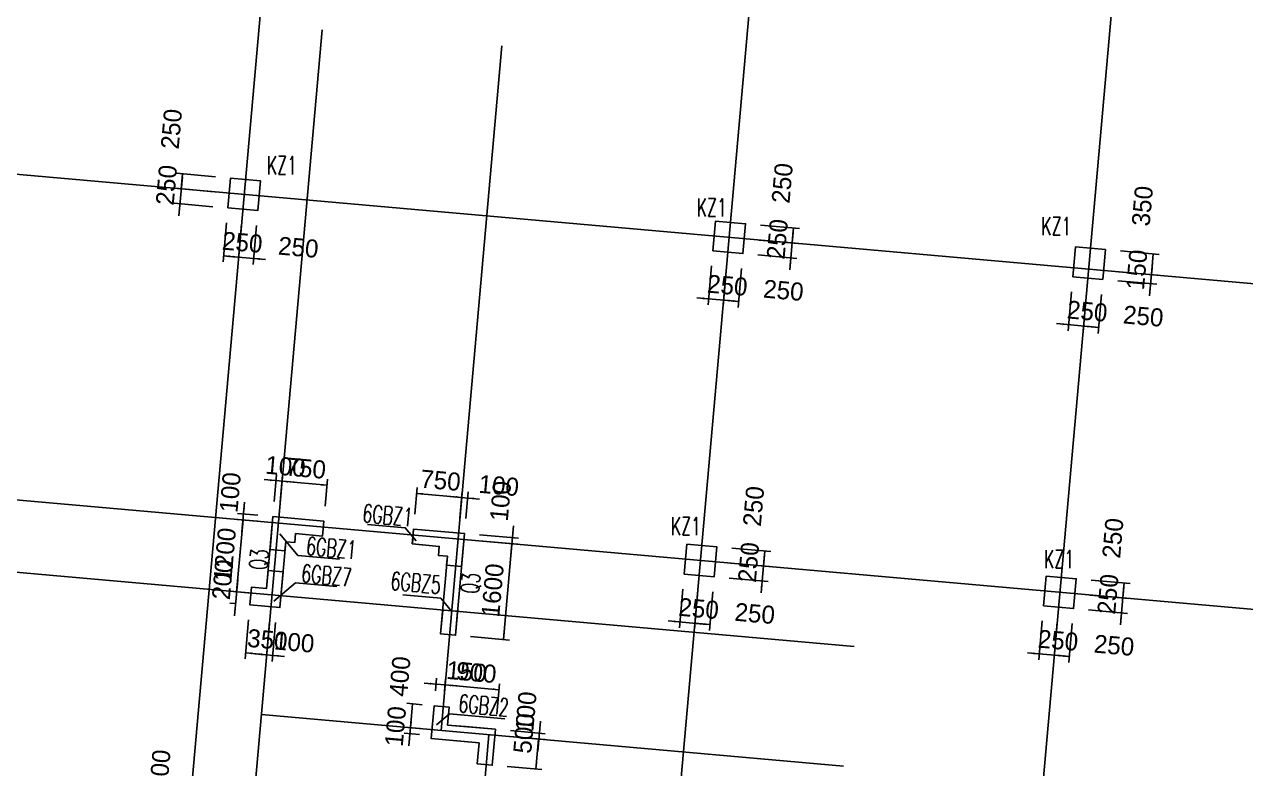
# Model space of a CAD drawing. Extents: x 387171 to 699106, y 11966 to 245688.
# Drawn here: x 638718 to 659030, y 64785 to 77173 of the extents above; entities that cross this region are included whole.
import ezdxf

# ---------------------------------------------------------------- set-up
doc = ezdxf.new("R2010")
doc.units = 0
doc.header["$LTSCALE"] = 100
doc.header["$MEASUREMENT"] = 0
for name, color, linetype in [('b边缘构件', 235, 'Continuous'), ('COLU', 7, 'Continuous'), ('DIM', 3, 'Continuous'), ('DOTE', 253, 'Continuous'), ('NUM', 7, 'Continuous'), ('TEXT', 7, 'Continuous'), ('THIN', 7, 'Continuous'), ('wall-主楼', 2, 'Continuous'), ('Y阴影', 254, 'Continuous'), ('剪力墙身标注', 7, 'Continuous'), ('小尺寸', 4, 'Continuous')]:
    doc.layers.add(name, color=color, linetype=linetype)
doc.styles.get("Standard").update_dxf_attribs({"font": 'standard'})
doc.styles.add('tk', font='tk')
doc.dimstyles.get("Standard").update_dxf_attribs({"dimtxt": 300, "dimasz": 100, "dimexe": 100, "dimexo": 250, "dimgap": 100, "dimtad": 0, "dimtoh": 1, "dimdec": 0, "dimdsep": 46, "dimcen": 0.09, "dimclrt": 7, "dimadec": 0, "dimazin": 0, "dimtfac": 1, "dimtdec": 4, "dimtofl": 0, "dimtmove": 0, "dimatfit": 3, "dimfxl": 1, "dimtolj": 1, "dimtzin": 0, "dimarcsym": 0})

# ---------------------------------------------------------------- blocks, each defined once
blk = doc.blocks.new('*D1623')
at = {"layer": '小尺寸', "color": 0, "linetype": 'ByBlock', "lineweight": -2}
for p, q in [((642447, 67260), (642390, 66612)), ((642796, 67229), (642739, 66581)), ((642399, 66712), (642748, 66681))]:
    blk.add_line(p, q, dxfattribs=at)
for points in [[(642399, 66712), (642500, 66720), (642497, 66687)], [(642748, 66681), (642646, 66673), (642649, 66706)]]:
    blk.add_solid(points, dxfattribs=at)
at = {"layer": '小尺寸', "color": 7, "linetype": 'Continuous', "lineweight": -2, "insert": (642760, 66931), "char_height": 300, "width": 566.67, "attachment_point": 5, "rotation": 354.9316, "style": 'tk'}
blk.add_mtext('350', dxfattribs=at)
blk = doc.blocks.new('*D1497')
at = {"layer": '小尺寸', "color": 0, "linetype": 'ByBlock', "lineweight": -2}
for p, q in [((646279, 68576), (646926, 68519)), ((646685, 66934), (646827, 68528)), ((646137, 66983), (646785, 66925))]:
    blk.add_line(p, q, dxfattribs=at)
for points in [[(646827, 68528), (646834, 68427), (646801, 68430)], [(646685, 66934), (646678, 67035), (646711, 67032)]]:
    blk.add_solid(points, dxfattribs=at)
at = {"layer": '小尺寸', "color": 7, "linetype": 'Continuous', "lineweight": -2, "insert": (646507, 67753), "char_height": 300, "width": 685, "attachment_point": 5, "rotation": 84.9316, "style": 'tk'}
blk.add_mtext('1600', dxfattribs=at)
blk = doc.blocks.new('*D280')
at = {"layer": '小尺寸', "color": 0, "linetype": 'ByBlock', "lineweight": -2}
for p, q in [((646288, 68676), (646935, 68619)), ((646809, 68329), (646853, 68827)), ((646279, 68576), (646926, 68519))]:
    blk.add_line(p, q, dxfattribs=at)
for points in [[(646835, 68628), (646828, 68729), (646861, 68726)], [(646827, 68528), (646834, 68427), (646801, 68430)]]:
    blk.add_solid(points, dxfattribs=at)
at = {"layer": '小尺寸', "color": 7, "linetype": 'Continuous', "lineweight": -2, "insert": (646639, 69238), "char_height": 300, "width": 476.67, "attachment_point": 5, "rotation": 84.9316, "style": 'tk'}
blk.add_mtext('100', dxfattribs=at)
blk = doc.blocks.new('*D433')
at = {"layer": '小尺寸', "color": 0, "linetype": 'ByBlock', "lineweight": -2}
for p, q in [((642380, 69223), (642336, 68725)), ((642593, 68903), (642254, 68933)), ((642602, 69003), (642263, 69033))]:
    blk.add_line(p, q, dxfattribs=at)
for points in [[(642362, 69024), (642355, 69125), (642388, 69122)], [(642354, 68925), (642361, 68824), (642328, 68826)]]:
    blk.add_solid(points, dxfattribs=at)
at = {"layer": '小尺寸', "color": 7, "linetype": 'Continuous', "lineweight": -2, "insert": (642143, 69383), "char_height": 300, "width": 476.67, "attachment_point": 5, "rotation": 84.9316, "style": 'tk'}
blk.add_mtext('100', dxfattribs=at)
blk = doc.blocks.new('*D4242')
at = {"layer": '小尺寸', "color": 0, "linetype": 'ByBlock', "lineweight": -2}
for p, q in [((642873, 69230), (642913, 69677)), ((642705, 69595), (643203, 69551)), ((642973, 69221), (643012, 69668))]:
    blk.add_line(p, q, dxfattribs=at)
for points in [[(642904, 69577), (642803, 69569), (642806, 69602)], [(643004, 69568), (643105, 69576), (643102, 69543)]]:
    blk.add_solid(points, dxfattribs=at)
at = {"layer": '小尺寸', "color": 7, "linetype": 'Continuous', "lineweight": -2, "insert": (643061, 69814), "char_height": 300, "width": 476.67, "attachment_point": 5, "rotation": 354.9316, "style": 'tk'}
blk.add_mtext('100', dxfattribs=at)
blk = doc.blocks.new('*D430')
at = {"layer": '小尺寸', "color": 0, "linetype": 'ByBlock', "lineweight": -2}
for p, q in [((642973, 69221), (643012, 69668)), ((643004, 69568), (643751, 69502)), ((643720, 69155), (643760, 69602))]:
    blk.add_line(p, q, dxfattribs=at)
for points in [[(643004, 69568), (643105, 69576), (643102, 69543)], [(643751, 69502), (643650, 69494), (643653, 69527)]]:
    blk.add_solid(points, dxfattribs=at)
at = {"layer": '小尺寸', "color": 7, "linetype": 'Continuous', "lineweight": -2, "insert": (643399, 69784), "char_height": 300, "width": 566.67, "attachment_point": 5, "rotation": 354.9316, "style": 'tk'}
blk.add_mtext('750', dxfattribs=at)
blk = doc.blocks.new('*D316')
at = {"layer": '小尺寸', "color": 0, "linetype": 'ByBlock', "lineweight": -2}
for p, q in [((646290, 69273), (645792, 69317)), ((645961, 68956), (646000, 69399)), ((646061, 68947), (646100, 69391))]:
    blk.add_line(p, q, dxfattribs=at)
for points in [[(645992, 69300), (645890, 69292), (645893, 69325)], [(646091, 69291), (646192, 69299), (646189, 69265)]]:
    blk.add_solid(points, dxfattribs=at)
at = {"layer": '小尺寸', "color": 7, "linetype": 'Continuous', "lineweight": -2, "insert": (646609, 69496), "char_height": 300, "width": 476.67, "attachment_point": 5, "rotation": 354.9316, "style": 'tk'}
blk.add_mtext('100', dxfattribs=at)
blk = doc.blocks.new('*D53')
at = {"layer": '小尺寸', "color": 0, "linetype": 'ByBlock', "lineweight": -2}
for p, q in [((645214, 69022), (645253, 69466)), ((645992, 69300), (645244, 69366)), ((645961, 68956), (646000, 69399))]:
    blk.add_line(p, q, dxfattribs=at)
for points in [[(645244, 69366), (645346, 69374), (645343, 69341)], [(645992, 69300), (645890, 69292), (645893, 69325)]]:
    blk.add_solid(points, dxfattribs=at)
at = {"layer": '小尺寸', "color": 7, "linetype": 'Continuous', "lineweight": -2, "insert": (645640, 69582), "char_height": 300, "width": 566.67, "attachment_point": 5, "rotation": 354.9316, "style": 'tk'}
blk.add_mtext('750', dxfattribs=at)
blk = doc.blocks.new('*D845')
at = {"layer": '小尺寸', "color": 0, "linetype": 'ByBlock', "lineweight": -2}
for p, q in [((645709, 66105), (645724, 66278)), ((645715, 66179), (646611, 66099)), ((646575, 65689), (646620, 66199))]:
    blk.add_line(p, q, dxfattribs=at)
for points in [[(645715, 66179), (645816, 66186), (645813, 66153)], [(646611, 66099), (646510, 66091), (646513, 66125)]]:
    blk.add_solid(points, dxfattribs=at)
at = {"layer": '小尺寸', "color": 7, "linetype": 'Continuous', "lineweight": -2, "insert": (646235, 66384), "char_height": 300, "width": 556.67, "attachment_point": 5, "rotation": 354.9316, "style": 'tk'}
blk.add_mtext('900', dxfattribs=at)
blk = doc.blocks.new('*D567')
at = {"layer": '小尺寸', "color": 0, "linetype": 'ByBlock', "lineweight": -2}
for p, q in [((646793, 65318), (647370, 65267)), ((647271, 65276), (647227, 64778)), ((646749, 64820), (647326, 64769))]:
    blk.add_line(p, q, dxfattribs=at)
for points in [[(647271, 65276), (647278, 65175), (647245, 65178)], [(647227, 64778), (647219, 64879), (647252, 64876)]]:
    blk.add_solid(points, dxfattribs=at)
at = {"layer": '小尺寸', "color": 7, "linetype": 'Continuous', "lineweight": -2, "insert": (647028, 65372), "char_height": 300, "width": 566.67, "attachment_point": 5, "rotation": 84.9316, "style": 'tk'}
blk.add_mtext('500', dxfattribs=at)
blk = doc.blocks.new('*D1658')
at = {"layer": '小尺寸', "color": 0, "linetype": 'ByBlock', "lineweight": -2}
for p, q in [((645334, 65849), (645076, 65872)), ((645140, 65465), (645175, 65863)), ((645299, 65451), (645040, 65474))]:
    blk.add_line(p, q, dxfattribs=at)
for points in [[(645175, 65863), (645183, 65762), (645150, 65765)], [(645140, 65465), (645132, 65566), (645165, 65563)]]:
    blk.add_solid(points, dxfattribs=at)
at = {"layer": '小尺寸', "color": 7, "linetype": 'Continuous', "lineweight": -2, "insert": (644965, 66320), "char_height": 300, "width": 576.67, "attachment_point": 5, "rotation": 84.9316, "style": 'tk'}
blk.add_mtext('400', dxfattribs=at)
blk = doc.blocks.new('*D1209')
at = {"layer": '小尺寸', "color": 0, "linetype": 'ByBlock', "lineweight": -2}
for p, q in [((645158, 65664), (645114, 65166)), ((645299, 65451), (645041, 65474)), ((645290, 65351), (645032, 65374))]:
    blk.add_line(p, q, dxfattribs=at)
for points in [[(645141, 65465), (645133, 65566), (645166, 65563)], [(645132, 65365), (645140, 65264), (645106, 65267)]]:
    blk.add_solid(points, dxfattribs=at)
at = {"layer": '小尺寸', "color": 7, "linetype": 'Continuous', "lineweight": -2, "insert": (644892, 65489), "char_height": 300, "width": 476.67, "attachment_point": 5, "rotation": 84.9316, "style": 'tk'}
blk.add_mtext('100', dxfattribs=at)
blk = doc.blocks.new('*D2096')
at = {"layer": '小尺寸', "color": 0, "linetype": 'ByBlock', "lineweight": -2}
for p, q in [((646802, 65418), (647382, 65366)), ((647256, 65077), (647300, 65575)), ((646793, 65318), (647373, 65267))]:
    blk.add_line(p, q, dxfattribs=at)
for points in [[(647282, 65375), (647275, 65476), (647308, 65473)], [(647273, 65276), (647281, 65175), (647248, 65178)]]:
    blk.add_solid(points, dxfattribs=at)
at = {"layer": '小尺寸', "color": 7, "linetype": 'Continuous', "lineweight": -2, "insert": (647063, 65734), "char_height": 300, "width": 476.67, "attachment_point": 5, "rotation": 84.9316, "style": 'tk'}
blk.add_mtext('100', dxfattribs=at)
blk = doc.blocks.new('*D2524')
at = {"layer": '小尺寸', "color": 0, "linetype": 'ByBlock', "lineweight": -2}
for p, q in [((642796, 67229), (642739, 66579)), ((642896, 67220), (642838, 66570)), ((642548, 66697), (643046, 66652))]:
    blk.add_line(p, q, dxfattribs=at)
for points in [[(642747, 66679), (642646, 66671), (642649, 66704)], [(642847, 66670), (642948, 66678), (642945, 66645)]]:
    blk.add_solid(points, dxfattribs=at)
at = {"layer": '小尺寸', "color": 7, "linetype": 'Continuous', "lineweight": -2, "insert": (643206, 66889), "char_height": 300, "width": 476.67, "attachment_point": 5, "rotation": 354.9316, "style": 'tk'}
blk.add_mtext('100', dxfattribs=at)
blk = doc.blocks.new('*D3467')
at = {"layer": '小尺寸', "color": 0, "linetype": 'ByBlock', "lineweight": -2}
for p, q in [((642267, 67928), (642214, 67331)), ((642238, 67730), (642150, 67738)), ((642221, 67531), (642132, 67539))]:
    blk.add_line(p, q, dxfattribs=at)
for points in [[(642249, 67729), (642241, 67830), (642275, 67827)], [(642232, 67530), (642239, 67429), (642206, 67432)]]:
    blk.add_solid(points, dxfattribs=at)
at = {"layer": '小尺寸', "color": 7, "linetype": 'Continuous', "lineweight": -2, "insert": (642016, 67931), "char_height": 300, "width": 566.67, "attachment_point": 5, "rotation": 84.9316, "style": 'tk'}
blk.add_mtext('200', dxfattribs=at)
blk = doc.blocks.new('*D1917')
at = {"layer": '小尺寸', "color": 0, "linetype": 'ByBlock', "lineweight": -2}
for p, q in [((641184, 64310), (641140, 63812)), ((640956, 64029), (641257, 64002)), ((640965, 64129), (641266, 64102))]:
    blk.add_line(p, q, dxfattribs=at)
for points in [[(641167, 64111), (641159, 64212), (641192, 64209)], [(641158, 64011), (641165, 63910), (641132, 63913)]]:
    blk.add_solid(points, dxfattribs=at)
at = {"layer": '小尺寸', "color": 7, "linetype": 'Continuous', "lineweight": -2, "insert": (640974, 64767), "char_height": 300, "width": 476.67, "attachment_point": 5, "rotation": 84.9316, "style": 'tk'}
blk.add_mtext('100', dxfattribs=at)
blk = doc.blocks.new('*D528')
at = {"layer": '小尺寸', "color": 0, "linetype": 'ByBlock', "lineweight": -2}
for p, q in [((645556, 66081), (645574, 66292)), ((645705, 66067), (645724, 66278)), ((645366, 66210), (645914, 66161))]:
    blk.add_line(p, q, dxfattribs=at)
for points in [[(645566, 66192), (645464, 66184), (645467, 66217)], [(645715, 66179), (645816, 66186), (645813, 66153)]]:
    blk.add_solid(points, dxfattribs=at)
at = {"layer": '小尺寸', "color": 7, "linetype": 'Continuous', "lineweight": -2, "insert": (646074, 66398), "char_height": 300, "width": 476.67, "attachment_point": 5, "rotation": 354.9316, "style": 'tk'}
blk.add_mtext('150', dxfattribs=at)
blk = doc.blocks.new('*D277')
at = {"layer": '小尺寸', "color": 0, "linetype": 'ByBlock', "lineweight": -2}
for p, q in [((642354, 68925), (642248, 67729)), ((642593, 68903), (642254, 68933)), ((642487, 67708), (642148, 67738))]:
    blk.add_line(p, q, dxfattribs=at)
for points in [[(642354, 68925), (642361, 68824), (642328, 68826)], [(642248, 67729), (642240, 67830), (642273, 67827)]]:
    blk.add_solid(points, dxfattribs=at)
at = {"layer": '小尺寸', "color": 7, "linetype": 'Continuous', "lineweight": -2, "insert": (642052, 68349), "char_height": 300, "width": 690, "attachment_point": 5, "rotation": 84.9316, "style": 'tk'}
blk.add_mtext('1200', dxfattribs=at)
blk = doc.blocks.new('*D3509')
at = {"layer": 'DIM', "color": 0, "linetype": 'ByBlock', "lineweight": -2}
for p, q in [((656134, 72722), (656076, 72075)), ((656383, 72700), (656326, 72053)), ((655886, 72192), (656534, 72134))]:
    blk.add_line(p, q, dxfattribs=at)
for points in [[(656085, 72174), (655984, 72166), (655987, 72200)], [(656334, 72152), (656435, 72160), (656432, 72127)]]:
    blk.add_solid(points, dxfattribs=at)
at = {"layer": 'DIM', "color": 7, "linetype": 'Continuous', "lineweight": -2, "insert": (656397, 72398), "char_height": 300, "width": 566.67, "attachment_point": 5, "rotation": 354.9316, "style": 'tk'}
blk.add_mtext('250', dxfattribs=at)
blk = doc.blocks.new('*D3181')
at = {"layer": 'DIM', "color": 0, "linetype": 'ByBlock', "lineweight": -2}
for p, q in [((656383, 72700), (656326, 72053)), ((656632, 72678), (656575, 72030)), ((656334, 72152), (656583, 72130))]:
    blk.add_line(p, q, dxfattribs=at)
for points in [[(656334, 72152), (656435, 72160), (656432, 72127)], [(656583, 72130), (656482, 72122), (656485, 72155)]]:
    blk.add_solid(points, dxfattribs=at)
at = {"layer": 'DIM', "color": 7, "linetype": 'Continuous', "lineweight": -2, "insert": (657329, 72315), "char_height": 300, "width": 566.67, "attachment_point": 5, "rotation": 354.9316, "style": 'tk'}
blk.add_mtext('250', dxfattribs=at)
blk = doc.blocks.new('*D4061')
at = {"layer": 'DIM', "color": 0, "linetype": 'ByBlock', "lineweight": -2}
for p, q in [((657433, 72657), (657482, 73205)), ((656916, 73054), (657564, 72997)), ((656903, 72905), (657551, 72847))]:
    blk.add_line(p, q, dxfattribs=at)
for points in [[(657464, 73006), (657456, 73107), (657490, 73104)], [(657451, 72856), (657459, 72755), (657425, 72758)]]:
    blk.add_solid(points, dxfattribs=at)
at = {"layer": 'DIM', "color": 7, "linetype": 'Continuous', "lineweight": -2, "insert": (657221, 73089), "char_height": 300, "width": 476.67, "attachment_point": 5, "rotation": 84.9316, "style": 'tk'}
blk.add_mtext('150', dxfattribs=at)
blk = doc.blocks.new('*D3943')
at = {"layer": 'DIM', "color": 0, "linetype": 'ByBlock', "lineweight": -2}
for p, q in [((656947, 73403), (657595, 73345)), ((657464, 73006), (657495, 73354)), ((656916, 73054), (657564, 72997))]:
    blk.add_line(p, q, dxfattribs=at)
for points in [[(657495, 73354), (657503, 73253), (657470, 73256)], [(657464, 73006), (657456, 73107), (657490, 73104)]]:
    blk.add_solid(points, dxfattribs=at)
at = {"layer": 'DIM', "color": 7, "linetype": 'Continuous', "lineweight": -2, "insert": (657315, 74150), "char_height": 300, "width": 566.67, "attachment_point": 5, "rotation": 84.9316, "style": 'tk'}
blk.add_mtext('350', dxfattribs=at)
blk = doc.blocks.new('*D1824')
at = {"layer": 'DIM', "color": 0, "linetype": 'ByBlock', "lineweight": -2}
for p, q in [((655648, 67244), (655591, 66596)), ((655897, 67221), (655840, 66574)), ((655400, 66713), (656048, 66656))]:
    blk.add_line(p, q, dxfattribs=at)
for points in [[(655599, 66696), (655498, 66688), (655501, 66721)], [(655848, 66674), (655950, 66681), (655947, 66648)]]:
    blk.add_solid(points, dxfattribs=at)
at = {"layer": 'DIM', "color": 7, "linetype": 'Continuous', "lineweight": -2, "insert": (655911, 66919), "char_height": 300, "width": 566.67, "attachment_point": 5, "rotation": 354.9316, "style": 'tk'}
blk.add_mtext('250', dxfattribs=at)
blk = doc.blocks.new('*D2742')
at = {"layer": 'DIM', "color": 0, "linetype": 'ByBlock', "lineweight": -2}
for p, q in [((655897, 67221), (655840, 66574)), ((656146, 67199), (656089, 66552)), ((655848, 66674), (656097, 66652))]:
    blk.add_line(p, q, dxfattribs=at)
for points in [[(655848, 66674), (655950, 66681), (655947, 66648)], [(656097, 66652), (655996, 66644), (655999, 66677)]]:
    blk.add_solid(points, dxfattribs=at)
at = {"layer": 'DIM', "color": 7, "linetype": 'Continuous', "lineweight": -2, "insert": (656843, 66836), "char_height": 300, "width": 566.67, "attachment_point": 5, "rotation": 354.9316, "style": 'tk'}
blk.add_mtext('250', dxfattribs=at)
blk = doc.blocks.new('*D2619')
at = {"layer": 'DIM', "color": 0, "linetype": 'ByBlock', "lineweight": -2}
for p, q in [((656439, 67675), (657087, 67618)), ((656947, 67179), (657005, 67826)), ((656417, 67426), (657065, 67369))]:
    blk.add_line(p, q, dxfattribs=at)
for points in [[(656987, 67627), (656979, 67728), (657013, 67725)], [(656965, 67378), (656973, 67277), (656940, 67280)]]:
    blk.add_solid(points, dxfattribs=at)
at = {"layer": 'DIM', "color": 7, "linetype": 'Continuous', "lineweight": -2, "insert": (656742, 67689), "char_height": 300, "width": 566.67, "attachment_point": 5, "rotation": 84.9316, "style": 'tk'}
blk.add_mtext('250', dxfattribs=at)
blk = doc.blocks.new('*D3528')
at = {"layer": 'DIM', "color": 0, "linetype": 'ByBlock', "lineweight": -2}
for p, q in [((656461, 67924), (657109, 67867)), ((656987, 67627), (657009, 67876)), ((656439, 67675), (657087, 67618))]:
    blk.add_line(p, q, dxfattribs=at)
for points in [[(657009, 67876), (657017, 67775), (656984, 67778)], [(656987, 67627), (656979, 67728), (657013, 67725)]]:
    blk.add_solid(points, dxfattribs=at)
at = {"layer": 'DIM', "color": 7, "linetype": 'Continuous', "lineweight": -2, "insert": (656824, 68621), "char_height": 300, "width": 566.67, "attachment_point": 5, "rotation": 84.9316, "style": 'tk'}
blk.add_mtext('250', dxfattribs=at)
blk = doc.blocks.new('*D458')
at = {"layer": 'DIM', "color": 0, "linetype": 'ByBlock', "lineweight": -2}
for p, q in [((650149, 73153), (650091, 72505)), ((650398, 73130), (650340, 72483)), ((649901, 72622), (650548, 72565))]:
    blk.add_line(p, q, dxfattribs=at)
for points in [[(650100, 72605), (649999, 72597), (650002, 72630)], [(650349, 72583), (650450, 72590), (650447, 72557)]]:
    blk.add_solid(points, dxfattribs=at)
at = {"layer": 'DIM', "color": 7, "linetype": 'Continuous', "lineweight": -2, "insert": (650411, 72828), "char_height": 300, "width": 566.67, "attachment_point": 5, "rotation": 354.9316, "style": 'tk'}
blk.add_mtext('250', dxfattribs=at)
blk = doc.blocks.new('*D174')
at = {"layer": 'DIM', "color": 0, "linetype": 'ByBlock', "lineweight": -2}
for p, q in [((650398, 73130), (650340, 72483)), ((650647, 73108), (650589, 72461)), ((650349, 72583), (650598, 72561))]:
    blk.add_line(p, q, dxfattribs=at)
for points in [[(650349, 72583), (650450, 72590), (650447, 72557)], [(650598, 72561), (650497, 72553), (650500, 72586)]]:
    blk.add_solid(points, dxfattribs=at)
at = {"layer": 'DIM', "color": 7, "linetype": 'Continuous', "lineweight": -2, "insert": (651344, 72745), "char_height": 300, "width": 566.67, "attachment_point": 5, "rotation": 354.9316, "style": 'tk'}
blk.add_mtext('250', dxfattribs=at)
blk = doc.blocks.new('*D124')
at = {"layer": 'DIM', "color": 0, "linetype": 'ByBlock', "lineweight": -2}
for p, q in [((651448, 73087), (651505, 73735)), ((650940, 73584), (651587, 73527)), ((650918, 73335), (651565, 73278))]:
    blk.add_line(p, q, dxfattribs=at)
for points in [[(651488, 73536), (651480, 73637), (651513, 73634)], [(651466, 73287), (651473, 73186), (651440, 73189)]]:
    blk.add_solid(points, dxfattribs=at)
at = {"layer": 'DIM', "color": 7, "linetype": 'Continuous', "lineweight": -2, "insert": (651242, 73598), "char_height": 300, "width": 566.67, "attachment_point": 5, "rotation": 84.9316, "style": 'tk'}
blk.add_mtext('250', dxfattribs=at)
blk = doc.blocks.new('*D934')
at = {"layer": 'DIM', "color": 0, "linetype": 'ByBlock', "lineweight": -2}
for p, q in [((650962, 73833), (651609, 73776)), ((651488, 73536), (651510, 73785)), ((650940, 73584), (651587, 73527))]:
    blk.add_line(p, q, dxfattribs=at)
for points in [[(651510, 73785), (651517, 73684), (651484, 73687)], [(651488, 73536), (651480, 73637), (651513, 73634)]]:
    blk.add_solid(points, dxfattribs=at)
at = {"layer": 'DIM', "color": 7, "linetype": 'Continuous', "lineweight": -2, "insert": (651325, 74530), "char_height": 300, "width": 566.67, "attachment_point": 5, "rotation": 84.9316, "style": 'tk'}
blk.add_mtext('250', dxfattribs=at)
blk = doc.blocks.new('*D632')
at = {"layer": 'DIM', "color": 0, "linetype": 'ByBlock', "lineweight": -2}
for p, q in [((641897, 74637), (641250, 74695)), ((641350, 74686), (641327, 74437)), ((641875, 74388), (641228, 74446))]:
    blk.add_line(p, q, dxfattribs=at)
for points in [[(641350, 74686), (641357, 74585), (641324, 74588)], [(641327, 74437), (641320, 74538), (641353, 74535)]]:
    blk.add_solid(points, dxfattribs=at)
at = {"layer": 'DIM', "color": 7, "linetype": 'Continuous', "lineweight": -2, "insert": (641165, 75432), "char_height": 300, "width": 566.67, "attachment_point": 5, "rotation": 84.9316, "style": 'tk'}
blk.add_mtext('250', dxfattribs=at)
blk = doc.blocks.new('*D1718')
at = {"layer": 'DIM', "color": 0, "linetype": 'ByBlock', "lineweight": -2}
for p, q in [((641345, 74636), (641288, 73989)), ((641875, 74388), (641228, 74446)), ((641853, 74139), (641206, 74197))]:
    blk.add_line(p, q, dxfattribs=at)
for points in [[(641327, 74437), (641320, 74538), (641353, 74535)], [(641305, 74188), (641313, 74087), (641280, 74090)]]:
    blk.add_solid(points, dxfattribs=at)
at = {"layer": 'DIM', "color": 7, "linetype": 'Continuous', "lineweight": -2, "insert": (641082, 74499), "char_height": 300, "width": 566.67, "attachment_point": 5, "rotation": 84.9316, "style": 'tk'}
blk.add_mtext('250', dxfattribs=at)
blk = doc.blocks.new('*D1382')
at = {"layer": 'DIM', "color": 0, "linetype": 'ByBlock', "lineweight": -2}
for p, q in [((642080, 73868), (642023, 73221)), ((642329, 73846), (642272, 73199)), ((642032, 73320), (642281, 73298))]:
    blk.add_line(p, q, dxfattribs=at)
for points in [[(642032, 73320), (642133, 73328), (642130, 73295)], [(642281, 73298), (642180, 73290), (642182, 73324)]]:
    blk.add_solid(points, dxfattribs=at)
at = {"layer": 'DIM', "color": 7, "linetype": 'Continuous', "lineweight": -2, "insert": (642343, 73544), "char_height": 300, "width": 566.67, "attachment_point": 5, "rotation": 354.9316, "style": 'tk'}
blk.add_mtext('250', dxfattribs=at)
blk = doc.blocks.new('*D2263')
at = {"layer": 'DIM', "color": 0, "linetype": 'ByBlock', "lineweight": -2}
for p, q in [((642329, 73846), (642272, 73199)), ((642578, 73824), (642521, 73176)), ((642081, 73316), (642729, 73258))]:
    blk.add_line(p, q, dxfattribs=at)
for points in [[(642281, 73298), (642180, 73290), (642182, 73324)], [(642530, 73276), (642631, 73284), (642628, 73251)]]:
    blk.add_solid(points, dxfattribs=at)
at = {"layer": 'DIM', "color": 7, "linetype": 'Continuous', "lineweight": -2, "insert": (643275, 73461), "char_height": 300, "width": 566.67, "attachment_point": 5, "rotation": 354.9316, "style": 'tk'}
blk.add_mtext('250', dxfattribs=at)
blk = doc.blocks.new('*D3594')
at = {"layer": 'DIM', "color": 0, "linetype": 'ByBlock', "lineweight": -2}
for p, q in [((649671, 67774), (649614, 67126)), ((649920, 67752), (649863, 67104)), ((649424, 67243), (650071, 67186))]:
    blk.add_line(p, q, dxfattribs=at)
for points in [[(649623, 67226), (649522, 67218), (649525, 67251)], [(649872, 67204), (649973, 67211), (649970, 67178)]]:
    blk.add_solid(points, dxfattribs=at)
at = {"layer": 'DIM', "color": 7, "linetype": 'Continuous', "lineweight": -2, "insert": (649934, 67449), "char_height": 300, "width": 566.67, "attachment_point": 5, "rotation": 354.9316, "style": 'tk'}
blk.add_mtext('250', dxfattribs=at)
blk = doc.blocks.new('*D4478')
at = {"layer": 'DIM', "color": 0, "linetype": 'ByBlock', "lineweight": -2}
for p, q in [((649920, 67752), (649863, 67104)), ((650170, 67729), (650112, 67082)), ((649872, 67204), (650121, 67182))]:
    blk.add_line(p, q, dxfattribs=at)
for points in [[(649872, 67204), (649973, 67211), (649970, 67178)], [(650121, 67182), (650020, 67174), (650023, 67207)]]:
    blk.add_solid(points, dxfattribs=at)
at = {"layer": 'DIM', "color": 7, "linetype": 'Continuous', "lineweight": -2, "insert": (650867, 67366), "char_height": 300, "width": 566.67, "attachment_point": 5, "rotation": 354.9316, "style": 'tk'}
blk.add_mtext('250', dxfattribs=at)
blk = doc.blocks.new('*D4426')
at = {"layer": 'DIM', "color": 0, "linetype": 'ByBlock', "lineweight": -2}
for p, q in [((650971, 67709), (651028, 68356)), ((650463, 68205), (651110, 68148)), ((650441, 67956), (651088, 67899))]:
    blk.add_line(p, q, dxfattribs=at)
for points in [[(651011, 68157), (651003, 68258), (651036, 68255)], [(650988, 67908), (650996, 67807), (650963, 67810)]]:
    blk.add_solid(points, dxfattribs=at)
at = {"layer": 'DIM', "color": 7, "linetype": 'Continuous', "lineweight": -2, "insert": (650765, 68219), "char_height": 300, "width": 566.67, "attachment_point": 5, "rotation": 84.9316, "style": 'tk'}
blk.add_mtext('250', dxfattribs=at)
blk = doc.blocks.new('*D457')
at = {"layer": 'DIM', "color": 0, "linetype": 'ByBlock', "lineweight": -2}
for p, q in [((650485, 68454), (651132, 68397)), ((651011, 68157), (651033, 68406)), ((650463, 68205), (651110, 68148))]:
    blk.add_line(p, q, dxfattribs=at)
for points in [[(651011, 68157), (651003, 68258), (651036, 68255)], [(651033, 68406), (651040, 68305), (651007, 68308)]]:
    blk.add_solid(points, dxfattribs=at)
at = {"layer": 'DIM', "color": 7, "linetype": 'Continuous', "lineweight": -2, "insert": (650848, 69152), "char_height": 300, "width": 566.67, "attachment_point": 5, "rotation": 84.9316, "style": 'tk'}
blk.add_mtext('250', dxfattribs=at)

msp = doc.modelspace()

# ---------------------------------------------------------------- hatches: boundary and pattern name
at = {"layer": 'Y阴影'}
h = msp.add_hatch(dxfattribs=at)
h.set_pattern_fill('ANSI31', color=256, scale=25, angle=-21.95462, style=0)
h.set_pattern_definition([])
h.paths.add_polyline_path([(642802.9, 68433), (642851.5, 68980.9), (643698.1, 68905.8), (643676, 68656.8), (643228.1, 68696.5), (643214.9, 68547.1), (643065.5, 68560.3), (643052.2, 68410.9)], flags=0)
h = msp.add_hatch(dxfattribs=at)
h.set_pattern_fill('ANSI31', color=256, scale=25, angle=-21.95462, style=0)
h.set_pattern_definition([])
h.paths.add_polyline_path([(645169.8, 68524.3), (645618.1, 68484.5), (645604.8, 68335.1), (645754.2, 68321.8), (645741, 68172.4), (645990, 68150.3), (646038.6, 68698.2), (645191.9, 68773.3)], flags=0)
h = msp.add_hatch(dxfattribs=at)
h.set_pattern_fill('ANSI31', color=256, scale=25, angle=-21.95462, style=0)
h.set_pattern_definition([])
h.paths.add_polyline_path([(643021, 68062.3), (642968, 67464.6), (642469.6, 67508.8), (642496.1, 67807.7), (642745.1, 67785.6), (642771.6, 68084.4)], flags=0)
h = msp.add_hatch(dxfattribs=at)
h.set_pattern_fill('ANSI31', color=256, scale=25, angle=-21.95462, style=0)
h.set_pattern_definition([])
h.paths.add_polyline_path([(645675.1, 67425.3), (645639.7, 67026.9), (645888.4, 67004.8), (645923.8, 67403.3)], flags=0)
h = msp.add_hatch(dxfattribs=at)
h.set_pattern_fill('ANSI31', color=256, scale=25, angle=-21.95462, style=0)
h.set_pattern_definition([])
h.paths.add_polyline_path([(646553.1, 65440), (646500.1, 64842.3), (646250.9, 64864.4), (646281.8, 65213.1), (646032.8, 65235.2), (645485, 65283.8), (645533.6, 65831.6), (645782.6, 65809.5), (645756.1, 65510.7), (646055.1, 65484.2)], flags=0)

# ---------------------------------------------------------------- linework, layer by layer
at = {"layer": 'b边缘构件'}
for points in [[(642802.9, 68433), (642851.5, 68980.9), (643698.1, 68905.8), (643676, 68656.8), (643228.1, 68696.5), (643214.9, 68547.1), (643065.5, 68560.3), (643052.2, 68410.9)], [(645169.8, 68524.3), (645618.1, 68484.5), (645604.8, 68335.1), (645754.2, 68321.8), (645741, 68172.4), (645990, 68150.3), (646038.6, 68698.2), (645191.9, 68773.3)]]:
    msp.add_lwpolyline(points, close=True, dxfattribs=at)
for points in [[(643021, 68062.3), (642968, 67464.6), (642469.6, 67508.8), (642496.1, 67807.7), (642745.1, 67785.6), (642771.6, 68084.4), (643021, 68062.3)], [(645675.1, 67425.3), (645639.7, 67026.9), (645888.4, 67004.8), (645923.8, 67403.3), (645675.1, 67425.3)], [(646553.1, 65440), (646500.1, 64842.3), (646250.9, 64864.4), (646281.8, 65213.1), (646032.8, 65235.2), (645485, 65283.8), (645533.6, 65831.6), (645782.6, 65809.5), (645756.1, 65510.7), (646055.1, 65484.2), (646553.1, 65440)]]:
    msp.add_lwpolyline(points, dxfattribs=at)
at = {"layer": 'COLU'}
for points in [[(642102.3, 74117.1), (642600.3, 74073), (642644.5, 74571), (642146.5, 74615.2)], [(650170.6, 73401.5), (650668.7, 73357.4), (650712.8, 73855.4), (650214.8, 73899.6)], [(656156, 72971.1), (656654, 72926.9), (656698.2, 73425), (656200.2, 73469.1)], [(649693.6, 68022.7), (650191.6, 67978.5), (650235.8, 68476.5), (649737.7, 68520.7)], [(655670.1, 67492.6), (656168.1, 67448.4), (656212.3, 67946.5), (655714.3, 67990.6)]]:
    msp.add_lwpolyline(points, close=True, dxfattribs=at)
at = {"layer": 'DOTE'}
for p, q in [((644842.6, 102184.8), (639406.7, 40893.9)), ((650971.8, 79605), (647475, 40178.3)), ((586343.3, 79313.4), (664486.6, 72382.8)), ((656948.3, 79075), (653451.5, 39648.3)), ((643670.2, 77080.1), (642500.5, 63892)), ((646658.4, 76815.1), (645647.8, 65419.9)), ((569231.6, 75409.9), (664009.5, 67003.9)), ((652518.1, 66818.4), (592525.8, 72139.2)), ((652341.4, 64826.2), (642659.5, 65684.9)), ((645325.3, 52727.8), (646444.7, 65349.2))]:
    msp.add_line(p, q, dxfattribs=at)
at = {"layer": 'THIN', "color": 200}
for p in [(645571.8, 65513.3), (646708.7, 65613.2)]:
    msp.add_line(p, (645788.7, 65694.8), dxfattribs=at)
for points in [[(642963.7, 68694.7), (643268.1, 68332), (643957, 68270.9)], [(645233.2, 68576.3), (645051.6, 68793.1), (644424.1, 68848.8)], [(642864.1, 67572.5), (643227.6, 67876), (643916.6, 67814.9)], [(645823.4, 67403.8), (645641.9, 67620.6), (645014.3, 67676.3)]]:
    msp.add_lwpolyline(points, dxfattribs=at)
at = {"layer": 'wall-主楼'}
for points in [[(642851.5, 68980.9), (643698.1, 68905.8), (643676, 68656.8), (643227.8, 68696.5), (643214.6, 68547.1), (643065.1, 68560.3), (642968, 67464.6), (642469.9, 67508.8), (642496.4, 67807.6), (642745.4, 67785.6)], [(645170.2, 68524.2), (645618.4, 68484.5), (645605.2, 68335.1), (645754.6, 68321.8), (645639.7, 67026.9), (645888.8, 67004.8), (646038.9, 68698.2), (645192.3, 68773.3)], [(646282, 65213.1), (646251.1, 64864.4), (646500.1, 64842.3), (646553.1, 65440), (645756.2, 65510.7), (645782.7, 65809.5), (645533.7, 65831.6), (645485.1, 65283.7)]]:
    msp.add_lwpolyline(points, close=True, dxfattribs=at)

# ---------------------------------------------------------------- texts
at = {"layer": 'NUM', "color": 200, "width": 0.7}
for p in [(642750.6, 74677.1), (649900.3, 73974.8), (655632.7, 73664.1), (649469.9, 68668.7), (655677.8, 68119.4)]:
    msp.add_text('KZ1', height=300, dxfattribs=at).set_placement(p)
at = {"layer": 'TEXT', "color": 200, "width": 0.7}
for s, p in [('6GBZ1', (644330.4, 68889.4)), ('6GBZ1', (643394.5, 68345.5)), ('6GBZ7', (643313.5, 67889.2)), ('6GBZ5', (644798.5, 67764.9)), ('6GBZ2', (645928, 65724.2))]:
    msp.add_text(s, height=300, rotation=354.93165, dxfattribs=at).set_placement(p)
at = {"layer": '剪力墙身标注', "width": 0.7}
for p in [(642753.8, 68082.2), (646272.5, 67685.2)]:
    msp.add_text('Q3', height=300, rotation=84.93165, dxfattribs=at).set_placement(p)

# ---------------------------------------------------------------- dimensions: what is measured, and where the dimension line sits
at = {"layer": 'DIM', "color": 200}
for p1, p2, picture, middle in [((642146.5, 74615.2), (642124.4, 74366.2), '*D632', (641119.8, 74925.2)), ((642124.4, 74366.2), (642102.3, 74117.1), '*D1718', (641037.1, 73992.7)), ((650690.7, 73606.4), (650712.8, 73855.4), '*D934', (651279.9, 74024.1)), ((656667.3, 73076.3), (656698.2, 73425), '*D3943', (657265.3, 73593.6)), ((642102.3, 74117.1), (642351.3, 74095), '*D1382', (641836.5, 73588.5)), ((642351.3, 74095), (642600.3, 74073), '*D2263', (642769, 73505.8)), ((650668.7, 73357.4), (650690.7, 73606.4), '*D124', (651197.2, 73091.6)), ((650170.6, 73401.5), (650419.6, 73379.5), '*D458', (649904.8, 72873)), ((650419.6, 73379.5), (650668.7, 73357.4), '*D174', (650837.3, 72790.3)), ((656654, 72926.9), (656667.3, 73076.3), '*D4061', (657184, 72677.2)), ((656156, 72971.1), (656405, 72949), '*D3509', (655890.2, 72442.5)), ((656405, 72949), (656654, 72926.9), '*D3181', (656822.7, 72359.8)), ((650213.7, 68227.5), (650235.8, 68476.5), '*D457', (650802.9, 68645.2)), ((656190.2, 67697.4), (656212.3, 67946.5), '*D3528', (656779.4, 68115.1)), ((650191.6, 67978.5), (650213.7, 68227.5), '*D4426', (650720.2, 67712.7)), ((649693.6, 68022.7), (649942.6, 68000.6), '*D3594', (649427.7, 67494.1)), ((649942.6, 68000.6), (650191.6, 67978.5), '*D4478', (650360.2, 67411.4)), ((656168.1, 67448.4), (656190.2, 67697.4), '*D2619', (656696.7, 67182.6)), ((655670.1, 67492.6), (655919.1, 67470.5), '*D1824', (655404.3, 66964)), ((655919.1, 67470.5), (656168.1, 67448.4), '*D2742', (656336.8, 66881.3))]:
    dim = msp.add_aligned_dim(p1=p1, p2=p2, distance=-800, dimstyle='Standard', dxfattribs=at)
    dim.commit()
    dim.dimension.update_dxf_attribs({"geometry": picture, "text_midpoint": middle})
at = {"layer": '小尺寸'}
for base, p1, p2, angle, picture, middle in [((643003.6, 69568.2), (642851.1, 68980.9), (642950.7, 68972.1), 354.93165, '*D4242', (642674.5, 69848.4)), ((643750.7, 69501.9), (642950.7, 68972.1), (643697.8, 68905.8), 354.93165, '*D430', (643399.2, 69784.1)), ((642353.7, 68924.6), (642851.1, 68980.9), (642842.3, 68881.3), 84.93165, '*D433', (642109.1, 68996.5)), ((645244.5, 69366), (645939, 68707), (645191.9, 68773.3), 354.93165, '*D53', (645640.1, 69581.9)), ((645991.6, 69299.7), (646038.6, 68698.2), (645939, 68707), 354.93165, '*D316', (646222, 69530.3)), ((642247.6, 67729.3), (642842.3, 68881.3), (642736.3, 67686), 84.93165, '*D277', (642051.6, 68349.1)), ((642231.5, 67530), (642487.2, 67708.1), (642469.6, 67508.8), 84.93165, '*D3467', (641973.4, 67449.7)), ((642847, 66670.1), (642818.2, 67477.9), (642917.8, 67469.1), 354.93165, '*D2524', (642819.2, 66923.5)), ((645175.2, 65863.4), (645547.9, 65428.8), (645583.2, 65827.2), 84.93165, '*D1658', (644912.7, 65733.9)), ((645715.1, 66178.6), (645533.6, 65831.6), (645683.1, 65818.3), 354.93165, '*D528', (645662.4, 66434.3)), ((646611.4, 66099.1), (645686.4, 65855.6), (646552.9, 65440), 354.93165, '*D845', (646235, 66383.5)), ((647282.3, 65375.3), (646544.1, 65340.4), (646552.9, 65440), 84.93165, '*D2096', (647028.8, 65347.6)), ((645131.9, 65365.3), (645547.9, 65428.8), (645539, 65329.2), 84.93165, '*D1209', (644857.5, 65102.3)), ((647226.6, 64777.9), (646544.1, 65340.4), (646499.9, 64842.4), 84.93165, '*D567', (646972.3, 64740.7)), ((641157.7, 64011.1), (640716, 64150.6), (640707.2, 64051), 84.93165, '*D1917', (640939.5, 64380.5))]:
    dim = msp.add_linear_dim(base=base, p1=p1, p2=p2, angle=angle, dimstyle='Standard', dxfattribs=at)
    dim.commit()
    dim.dimension.update_dxf_attribs({"geometry": picture, "text_midpoint": middle})
for p1, p2, picture, middle in [((646029.8, 68598.6), (646038.6, 68698.2), '*D280', (646604.3, 68850.7)), ((645888.4, 67004.8), (646029.8, 68598.6), '*D1497', (646506.9, 67753.1)), ((642469.6, 67508.8), (642818.2, 67477.9), '*D1623', (642203.8, 66980.3))]:
    dim = msp.add_aligned_dim(p1=p1, p2=p2, distance=-800, dimstyle='Standard', dxfattribs=at)
    dim.commit()
    dim.dimension.update_dxf_attribs({"geometry": picture, "text_midpoint": middle})

doc.saveas('drawing.dxf')
